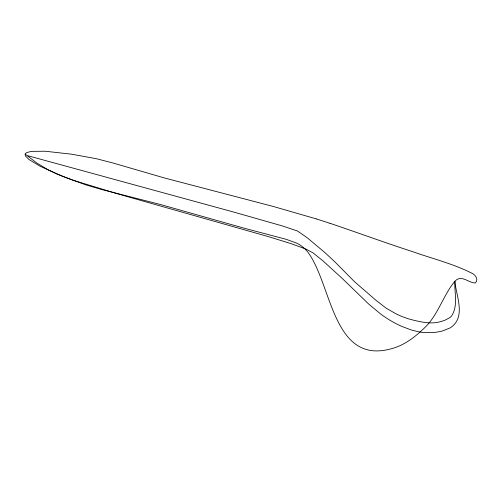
<?xml version="1.0" encoding="UTF-8"?>
<svg xmlns="http://www.w3.org/2000/svg" width="502" height="502" viewBox="0 0 502 502"><rect width="100%" height="100%" fill="white"/><g stroke="black" fill="none" stroke-linecap="round" stroke-linejoin="round"><path stroke-width="0.75" d="M25.131 154.083L25.489 155.965L28.896 159.473L40.304 166.35L63.34 176.604L86.037 184.924L102.119 189.637L160.333 204.483L244.192 228.209L286.215 239.322L297.209 243.351A37.669 35.109 -67.4 0 1 307.312 251.427C332.017 283.335 332.205 364.948 391.033 348.834C403.947 345.558 414.84 337.225 424.259 328.12C438.196 315.093 442.896 295.665 454.875 281.283C455.973 295.032 465.373 314.729 452.854 325.905A46.479 29.58 44.5 0 1 450.043 327.931L442.883 330.831A89.852 56.946 42.2 0 1 434.556 332.412L424.824 332.6A63.672 40.731 43.5 0 1 418.919 331.847L411.358 329.99L402.158 326.557A78.243 49.616 42.9 0 1 380.83 314.145L368.713 304.061L342.019 278.233L322.773 260.695L312.997 252.857L305.812 249.03L290.564 243.47L268.313 236.611L118.202 194.004L72.746 180.155L57.14 174.169L48.405 170.009L36.665 162.918L25.131 154.083L26.487 152.658L31.381 151.366L45.224 151.234L71.491 154.177L96.541 158.751L113.477 163.144L164.468 177.972L273.088 206.416L316.16 218.853M454.931 281.233C461.426 274.079 468.655 283.166 475.375 282.959C478.914 279.652 475.438 274.613 471.761 273.17C453.017 263.713 432.442 258.655 412.726 251.684C384.946 242.704 357.549 232.608 329.896 223.264M27.961 155.764L234.145 212.183L282.607 226.007L297.429 230.989L307.011 237.584L324.788 252.475L334.878 261.862L354.713 281.879L376.105 300.403L386.163 308.172L395.827 313.731A72.953 46.115 42.5 0 0 410.73 319.479C420.62 321.958 431.205 324.625 441.258 321.437A87.668 55.283 41.8 0 0 445.456 319.975L449.805 317.653A27.823 17.576 45 0 0 451.518 316.04C458.345 306.007 454.254 292.566 454.875 281.283M316.26 218.922A42.011 2.504 17.9 0 1 329.814 223.271"/></g></svg>
